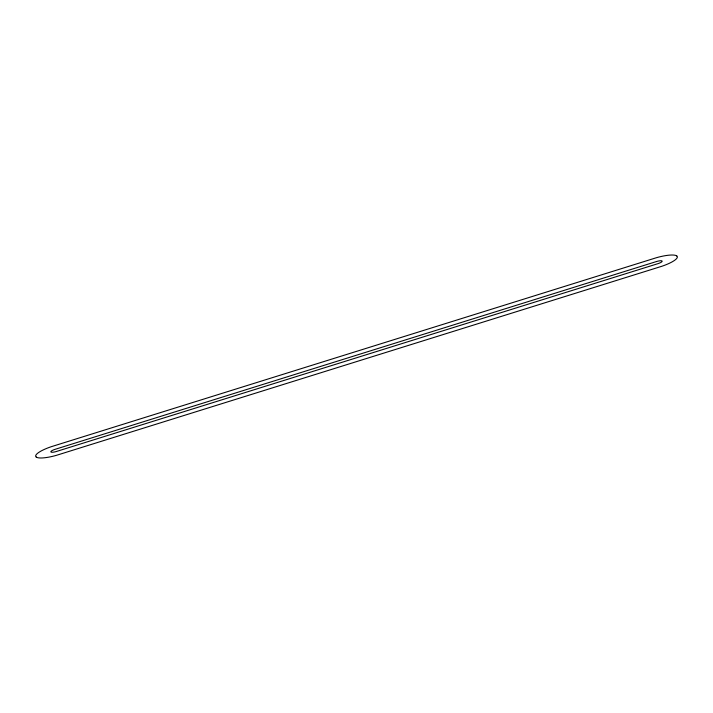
<?xml version="1.0" encoding="UTF-8"?>
<svg xmlns="http://www.w3.org/2000/svg" width="713" height="713" viewBox="0 0 713 713"><rect width="100%" height="100%" fill="white"/><g stroke="black" fill="none" stroke-linecap="round" stroke-linejoin="round"><path stroke-width="1.07" d="M676.806 255.958L677.35 256.84A21.007 4.902 -16.5 0 1 661.833 266.279L56.461 455.322A21.007 4.902 -16.5 0 1 36.203 457.042M36.194 457.042L35.65 456.16A21.007 4.902 -16.5 0 1 51.176 446.73L656.539 257.678A21.007 4.902 -16.5 0 1 676.797 255.967M656.477 261.537L55.195 449.297A5.258 1.23 -16.5 0 0 50.855 451.944A5.258 1.23 -16.5 0 0 56.523 451.454L657.805 263.703A5.258 1.23 -16.5 0 0 662.145 261.056A5.258 1.23 -16.5 0 0 656.477 261.546"/></g></svg>
